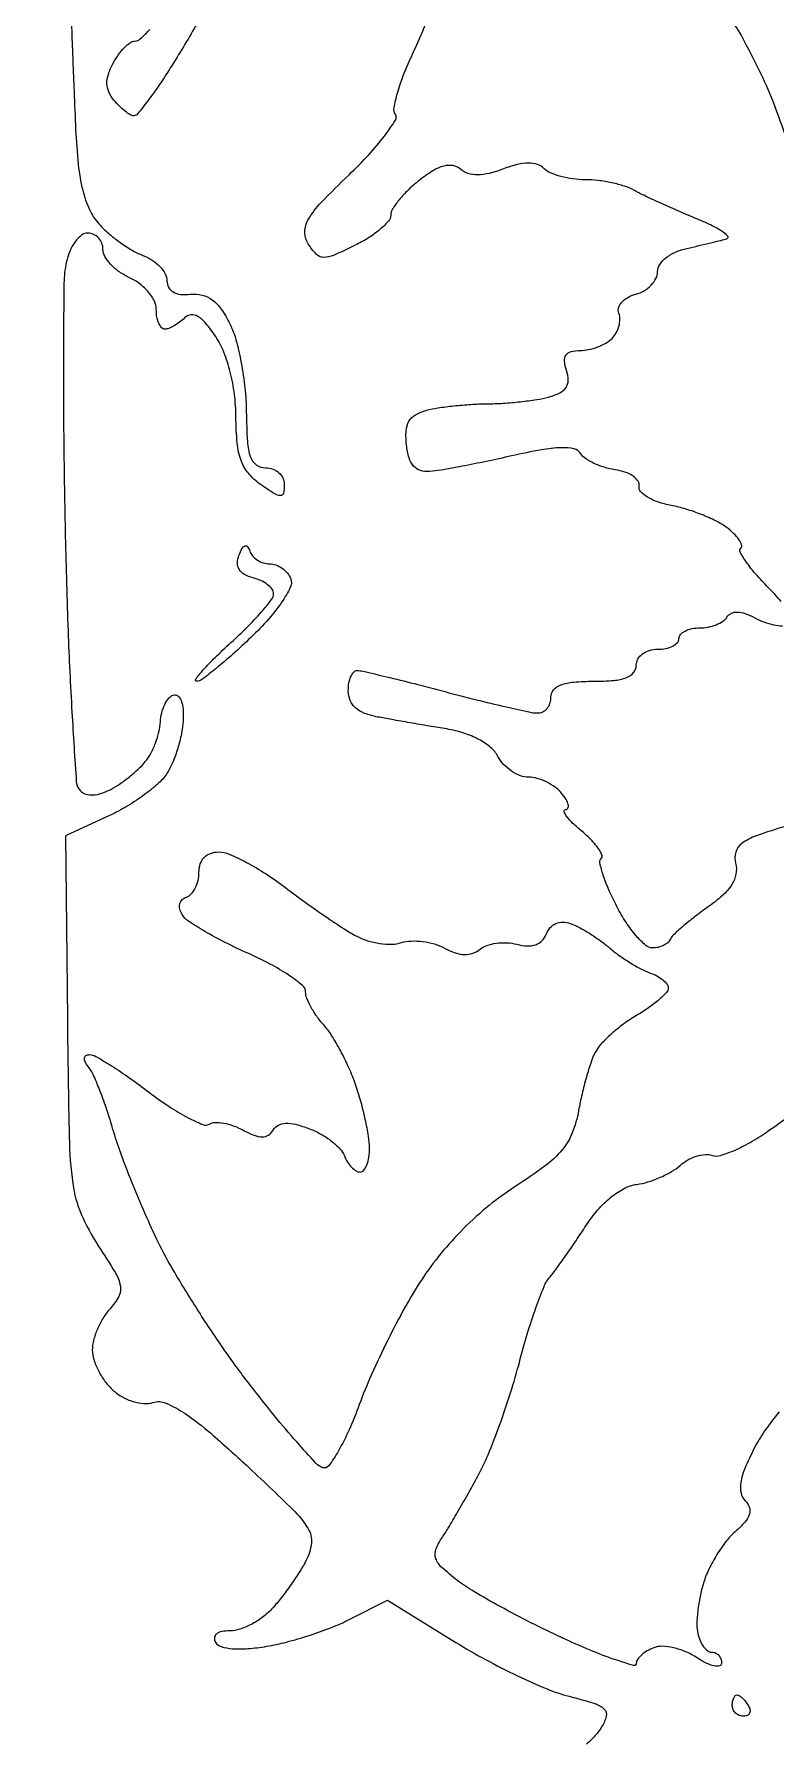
# Model space of a CAD drawing. Extents: x 0 to 102, y 0 to 135.
# Drawn here: x 20.01 to 25.89, y 37.44 to 50.98 of the extents above; entities that cross this region are included whole.
import ezdxf

# ---------------------------------------------------------------- set-up
doc = ezdxf.new("R2010")
doc.units = 0
doc.header["$MEASUREMENT"] = 0

msp = doc.modelspace()

# ---------------------------------------------------------------- linework, layer by layer
for points in [[(2.6649, 37.432419, 0.009606), (2.552746, 37.532389, 0.007175), (2.425466, 37.638397, 0.007258), (2.302619, 37.734846, 0.016374), (2.206205, 37.803435, 0.049203), (2.104909, 37.85711, 0.024388), (1.967656, 37.905688, 0.023939), (1.819167, 37.942583, 0.032213), (1.68185, 37.960712, 0.03246), (1.539352, 37.960992, 0.044084), (1.412248, 37.941647, 0.050766), (1.307182, 37.904411, 0.08605), (1.231095, 37.850809, 0.00284), (1.18027, 37.799404, 0.004186), (1.136282, 37.753644, 0.001989), (1.099388, 37.714305, 0.077629), (1.092698, 37.704407, 0.107126), (1.089696, 37.691352, 0.000005), (1.071462, 36.23994, 0.000218)], [(20.289003, 51.543405, 0.000293), (20.309603, 51.006643, 0.000291), (20.328367, 50.532175, 0.001041), (20.341168, 50.228934, 0.014496), (20.36163, 49.950117, 0.034747), (20.39703, 49.745994, 0.047316), (20.450166, 49.593722, 0.075877), (20.525634, 49.478976, 0.032327), (20.600422, 49.406028, 0.022109), (20.69389, 49.332872, 0.022343), (20.790662, 49.270131, 0.041337), (20.87505, 49.229585, -0.054474), (20.947849, 49.192228, -0.057347), (21.009485, 49.140573, -0.06402), (21.051438, 49.083134, -0.12641), (21.0654, 49.028791, 0.122336), (21.07841, 48.976414, 0.140812), (21.114035, 48.939431, 0.106906), (21.172632, 48.920577, 0.051532), (21.251887, 48.920947, -0.086003), (21.344825, 48.914997, -0.102115), (21.424289, 48.877679, -0.081048), (21.495398, 48.803828, -0.036278), (21.564021, 48.6873, -0.048615), (21.612691, 48.558987, -0.020042), (21.654262, 48.377609, -0.019604), (21.68361, 48.178059, -0.023829), (21.694784, 47.989433, 0.011864), (21.703117, 47.753115, 0.068383), (21.727366, 47.630681, 0.157289), (21.773806, 47.568838, 0.154747), (21.84795, 47.545283, -0.087703), (21.904479, 47.535258, -0.094491), (21.95251, 47.506538, -0.100031), (21.98464, 47.463749, -0.111629), (21.996, 47.413503, -0.049243), (21.989165, 47.344271, -0.360188), (21.965158, 47.324757, -0.142126), (21.919826, 47.338347, -0.009405), (21.80565, 47.415198, -0.065937), (21.711321, 47.501836, -0.08739), (21.653322, 47.602702, -0.064214), (21.62264, 47.740387, -0.020939), (21.612394, 47.948745, 0.029193), (21.600503, 48.129665, 0.030749), (21.567642, 48.304798, 0.032844), (21.517041, 48.461349, 0.052275), (21.451768, 48.585894, 0.025379), (21.374458, 48.690175, 0.085591), (21.310402, 48.745383, 0.162028), (21.255105, 48.757708, 0.172544), (21.205104, 48.733944, -0.034124), (21.166074, 48.699907, -0.033134), (21.122406, 48.671127, -0.034967), (21.080642, 48.65113, -0.094443), (21.04848, 48.645, -0.213163), (21.022595, 48.656561, -0.080294), (21.000681, 48.690714, -0.06109), (20.985762, 48.741039, -0.041567), (20.9808, 48.80062, 0.114691), (20.965309, 48.867264, 0.060448), (20.918672, 48.938835, 0.055346), (20.850187, 49.004181, 0.05602), (20.7693, 49.052607, -0.046624), (20.688391, 49.099008, -0.050694), (20.619928, 49.158475, -0.056806), (20.572992, 49.221407, -0.1326), (20.5578, 49.277686, 0.092246), (20.548657, 49.326822, 0.096087), (20.522498, 49.36859, 0.09937), (20.483475, 49.396543, 0.106272), (20.437622, 49.4064, 0.166387), (20.387919, 49.389389, 0.069805), (20.337956, 49.338059, 0.05833), (20.295244, 49.262764, 0.046616), (20.267093, 49.17375, 0.050198), (20.248607, 49.010599, 0.002214), (20.24399, 48.439463, 0.003726), (20.246566, 47.761013, 0.002651), (20.25915, 47.000751, 0.003615), (20.280947, 46.251461, 0.005672), (20.311643, 45.607838, 0.001845), (20.346411, 45.053948, 0.181716), (20.378296, 44.983664, 0.129566), (20.420913, 44.958825, 0.07916), (20.47911, 44.952279, 0.065367), (20.547306, 44.964444, 0.046114), (20.619125, 44.994744, 0.02843), (20.690003, 45.038028, 0.018112), (20.767449, 45.095847, 0.018192), (20.839519, 45.158285, 0.031957), (20.893632, 45.215606, 0.051148), (20.936635, 45.279761, 0.031096), (20.974412, 45.362977, 0.030941), (21.001884, 45.451131, 0.047009), (21.013574, 45.530467, -0.0463), (21.024054, 45.602299, -0.05239), (21.047415, 45.667902, -0.059629), (21.079328, 45.718142, -0.142056), (21.115402, 45.74301, -0.256617), (21.150642, 45.736559, -0.131576), (21.177743, 45.69905, -0.073382), (21.19286, 45.630661, -0.033043), (21.19332, 45.538517, -0.035014), (21.179746, 45.435559, -0.023536), (21.150597, 45.320508, -0.023746), (21.111626, 45.211271, -0.042597), (21.06808, 45.126662, -0.06905), (21.00176, 45.047657, -0.024728), (20.887634, 44.954394, -0.023979), (20.750728, 44.863174, -0.02611), (20.609463, 44.788262), (20.2617, 44.6265), (20.275901, 43.175837, 0.002531), (20.28982, 42.238669, 0.028826), (20.318481, 41.869822, 0.067137), (20.385058, 41.628566, 0.045349), (20.520583, 41.376893, -0.010409), (20.656067, 41.1626, -0.090877), (20.695724, 41.05779, -0.17041), (20.682574, 40.97479, -0.06029), (20.612132, 40.875095, 0.047345), (20.558946, 40.803802, 0.035351), (20.514011, 40.716566, 0.036132), (20.483216, 40.62746, 0.065221), (20.4732, 40.551, 0.076986), (20.484978, 40.474957, 0.041622), (20.521122, 40.387162, 0.040231), (20.573906, 40.301864, 0.050209), (20.636337, 40.232787, 0.054654), (20.71163, 40.178308, 0.054262), (20.797115, 40.14128, 0.058327), (20.881746, 40.125547, 0.093929), (20.95434, 40.134302, -0.181872), (21.057474, 40.128885, -0.044865), (21.208671, 40.0459, -0.030161), (21.412174, 39.890573, -0.009688), (21.695026, 39.636621, -0.005026), (22.061504, 39.287572, -0.060904), (22.1832, 39.136478, -0.166712), (22.210403, 39.018164, -0.097056), (22.167192, 38.877421, -0.019773), (22.112169, 38.783715, -0.012033), (22.040227, 38.677316, -0.012052), (21.963688, 38.575096, -0.020805), (21.894573, 38.494428, -0.047031), (21.821135, 38.429132, -0.038874), (21.732103, 38.373922, -0.04043), (21.641659, 38.33605, -0.079099), (21.564712, 38.3238, 0.046896), (21.499992, 38.317716, 0.120577), (21.457519, 38.298369, 0.20516), (21.441453, 38.268866, 0.163311), (21.449789, 38.233231, 0.184383), (21.49511, 38.198595, 0.052296), (21.583889, 38.182129, 0.040234), (21.70551, 38.182316, 0.020751), (21.856632, 38.201069, 0.023011), (22.013065, 38.23457, 0.014178), (22.193751, 38.287572, 0.01421), (22.369785, 38.35026, 0.024612), (22.511561, 38.413529), (22.815623, 38.567582), (23.357561, 38.231922, 0.014858), (23.591062, 38.096728, 0.012713), (23.844513, 37.968082, 0.012898), (24.080921, 37.862942, 0.035299), (24.25425, 37.805096, -0.011672), (24.457732, 37.747709, -0.116497), (24.533561, 37.703262, -0.271416), (24.549766, 37.64661, -0.076849), (24.51218, 37.558899, -0.045082), (24.462553, 37.493394, -0.026894), (24.392886, 37.424672, -0.026776)], [(25.935506, 46.486423, 0.020515), (25.834047, 46.596568, -0.01672), (25.736142, 46.70125, -0.027268), (25.661226, 46.796985, -0.025997), (25.612239, 46.875556, -0.33442), (25.616778, 46.907778, 0.28456), (25.623045, 46.93443, 0.071069), (25.602062, 46.976208, 0.051374), (25.559803, 47.025376, 0.030888), (25.500724, 47.074774, 0.044297), (25.418868, 47.124523, 0.020641), (25.305175, 47.17479, 0.020262), (25.180703, 47.218052, 0.026653), (25.063953, 47.246708, -0.034859), (24.960555, 47.273891, -0.053289), (24.876478, 47.312782, -0.069813), (24.822167, 47.356623, -0.241778), (24.810153, 47.398749, 0.20376), (24.801687, 47.439386, 0.090408), (24.762112, 47.478777, 0.06778), (24.698097, 47.511084, 0.045862), (24.6186, 47.53057, -0.035862), (24.533334, 47.549674, -0.036241), (24.451984, 47.580718, -0.038702), (24.385577, 47.618246, -0.106237), (24.348398, 47.656789, 0.202451), (24.294105, 47.695189, 0.061826), (24.191819, 47.704688, 0.037192), (24.03535, 47.688158, 0.010917), (23.798498, 47.639791, -0.004077), (23.598825, 47.596163, -0.00451), (23.405053, 47.557298, -0.004196), (23.23912, 47.527012, -0.023071), (23.148877, 47.515581, -0.09333), (23.075186, 47.52344, -0.141946), (23.021487, 47.558191, -0.109129), (22.985627, 47.624302, -0.041887), (22.965165, 47.727419, -0.042938), (22.962225, 47.839014, -0.116793), (22.984838, 47.914238, -0.133174), (23.036477, 47.965471, -0.063738), (23.123588, 48.001214, -0.027558), (23.214629, 48.020329, -0.011188), (23.340314, 48.036694, -0.01103), (23.476575, 48.048309, -0.013796), (23.6034, 48.0528, 0.014365), (23.730879, 48.057459, 0.011163), (23.869133, 48.069599, 0.01132), (23.997619, 48.086729, 0.026651), (24.092222, 48.106743, 0.04697), (24.180766, 48.13963, 0.132352), (24.230306, 48.182442, 0.154693), (24.247295, 48.239793, 0.072218), (24.234571, 48.317087, -0.051504), (24.218958, 48.392403, -0.176115), (24.231004, 48.440146, -0.186928), (24.270201, 48.467274, -0.05902), (24.342179, 48.4758, 0.051566), (24.409628, 48.482775, 0.038256), (24.481633, 48.50368, 0.039046), (24.547253, 48.534339, 0.067669), (24.595069, 48.570709, 0.069928), (24.628341, 48.614862, 0.060294), (24.650209, 48.668721, 0.062872), (24.657939, 48.723703, 0.095414), (24.649504, 48.771091, -0.163993), (24.647696, 48.814822, -0.110528), (24.672028, 48.858946, -0.086759), (24.719482, 48.896822, -0.061264), (24.783015, 48.922062, 0.067332), (24.849523, 48.949418, 0.068629), (24.905892, 48.993324, 0.075291), (24.943953, 49.046446, 0.118403), (24.957, 49.100768, -0.147244), (24.973895, 49.156896, -0.079036), (25.023236, 49.21066, -0.06506), (25.098006, 49.25554, -0.048434), (25.18965, 49.285288, 0.002495), (25.284924, 49.306801, 0.002589), (25.37881, 49.329005, 0.002494), (25.459857, 49.349046, 0.011225), (25.5069, 49.362057, 0.554153), (25.512516, 49.382632, 0.063008), (25.467244, 49.420714, 0.031997), (25.377247, 49.470998, 0.014284), (25.2531, 49.525991, -0.004988), (25.112768, 49.585058, -0.004713), (24.970953, 49.648015, -0.004687), (24.846438, 49.706118, -0.016389), (24.767798, 49.746934, 0.051494), (24.694647, 49.778609, 0.023676), (24.594128, 49.805176, 0.023152), (24.484768, 49.823358, 0.029623), (24.382868, 49.8294, -0.03313), (24.285307, 49.835872, -0.032668), (24.188986, 49.855175, -0.034476), (24.107177, 49.883381, -0.09641), (24.057096, 49.917144, 0.11417), (24.003267, 49.950745, 0.084276), (23.933721, 49.962149, 0.061552), (23.845237, 49.950709, 0.027957), (23.733786, 49.915325, -0.029823), (23.622051, 49.880309, -0.059093), (23.530048, 49.868654, -0.07634), (23.454756, 49.879603, -0.099306), (23.393569, 49.912615, 0.128894), (23.332269, 49.941201, 0.111618), (23.261198, 49.93819, 0.073547), (23.174721, 49.900451, 0.027057), (23.06546, 49.823693, 0.024914), (22.979767, 49.749088, 0.029614), (22.90703, 49.670293, 0.030663), (22.85486, 49.597971, 0.136518), (22.839919, 49.54831, -0.177313), (22.821467, 49.501001, -0.036364), (22.756356, 49.437197, -0.034118), (22.665523, 49.370364, -0.026321), (22.558372, 49.309933, -0.011782), (22.386182, 49.229433, -0.11087), (22.30654, 49.213875, -0.196613), (22.248895, 49.239355, -0.052068), (22.185745, 49.32034, -0.144856), (22.15913, 49.416308, -0.129692), (22.18727, 49.515996, -0.058515), (22.286929, 49.647102, -0.00995), (22.509544, 49.869113, 0.01501), (22.665748, 50.028078, 0.023386), (22.789423, 50.174953, 0.019781), (22.876285, 50.298302, 0.2896), (22.876803, 50.34913, -0.185851), (22.867034, 50.401029, -0.022491), (22.893593, 50.516317, -0.02427), (22.939721, 50.65555, -0.01774), (23.003751, 50.805352, 0.00716), (23.071407, 50.954805, 0.00945), (23.128509, 51.092987, 0.007227)], [(25.509167, 51.130766, -0.053752), (25.621033, 50.96982, -0.01232), (25.772807, 50.674958, -0.022235), (25.883016, 50.41877, -0.012673), (25.994324, 50.100519, -0.012638)], [(21.303803, 51.068744, -0.005549), (21.207971, 50.904205, -0.00526), (21.106813, 50.73885, -0.008968), (21.006474, 50.584852, -0.013609), (20.913287, 50.455043, -0.008214), (20.831867, 50.351482, -0.225746), (20.801425, 50.337, -0.137739), (20.774313, 50.344613, -0.029693), (20.733875, 50.372688, -0.028876), (20.689431, 50.411984, -0.024091), (20.646888, 50.458492, -0.065019), (20.604533, 50.52562, -0.102377), (20.58912, 50.591757, -0.089281), (20.600427, 50.665004, -0.040058), (20.639506, 50.754592, -0.032427), (20.681055, 50.821423, -0.039239), (20.728584, 50.877909, -0.043274), (20.77498, 50.917496, -0.156221), (20.811527, 50.9292, 0.188439), (20.853414, 50.945567, 0.019379), (20.930043, 51.021948, 0.022017)], [(25.979194, 44.70534, 0.012389), (25.740331, 44.627916, 0.073655), (25.62463, 44.566903, 0.164277), (25.576594, 44.498589, 0.136583), (25.575192, 44.409342, -0.11115), (25.57813, 44.323946, -0.095777), (25.544931, 44.240335, -0.068712), (25.471121, 44.153792, -0.028874), (25.350903, 44.058608, 0.010802), (25.246595, 43.981983, 0.013789), (25.154048, 43.906723, 0.011721), (25.080519, 43.84042, 0.103504), (25.0557, 43.804706, -0.119958), (25.036748, 43.779242, -0.061918), (25.003087, 43.757736, -0.056142), (24.960858, 43.743145, -0.055185), (24.916192, 43.7382, -0.183237), (24.862431, 43.758587, -0.034133), (24.78705, 43.835144, -0.03256), (24.706881, 43.941856, -0.024687), (24.632866, 44.068224, -0.016485), (24.570476, 44.198203, -0.024836), (24.525643, 44.315568, -0.022108), (24.499132, 44.410977, -0.258596), (24.509408, 44.446808, 0.309845), (24.514958, 44.476552, 0.050017), (24.484269, 44.530602, 0.040458), (24.42968, 44.595776, 0.024574), (24.355635, 44.66387, -0.017646), (24.283002, 44.728831, -0.040562), (24.234417, 44.783701, -0.089053), (24.216184, 44.819952, -0.489563), (24.227109, 44.835185, 0.280966), (24.245608, 44.847463, 0.170462), (24.248299, 44.87445, 0.079695), (24.230881, 44.915954, 0.034093), (24.1956, 44.9649, 0.062371), (24.143824, 45.013473, 0.044187), (24.075434, 45.054523, 0.044567), (24.001811, 45.082505, 0.068639), (23.934418, 45.0918, -0.091515), (23.868235, 45.104016, -0.057621), (23.798311, 45.140433, -0.055374), (23.735422, 45.194042, -0.065809), (23.689948, 45.257359, 0.095878), (23.632412, 45.328137, 0.051198), (23.538668, 45.391551, 0.045374), (23.419518, 45.442174, 0.037314), (23.285122, 45.474561, -0.001367), (23.147049, 45.497498, -0.000992), (22.993449, 45.523759, -0.001002), (22.847728, 45.549271, -0.002193), (22.73625, 45.569524, -0.044635), (22.632758, 45.598534, -0.090676), (22.560673, 45.642075, -0.113162), (22.518506, 45.700991, -0.099282), (22.5036, 45.775322, -0.040661), (22.508668, 45.837532, -0.060055), (22.523919, 45.890072, -0.078974), (22.546308, 45.925774, -0.21656), (22.572771, 45.9378, -0.056882), (22.621142, 45.932279, -0.001964), (22.806327, 45.888682, -0.003652), (23.02479, 45.834655, -0.002541), (23.270721, 45.770591, 0.003587), (23.519266, 45.706402, 0.00479), (23.74586, 45.651915, 0.003398), (23.93625, 45.609419, 0.048535), (24.00525, 45.601391, 0.119942), (24.045579, 45.610406, 0.102762), (24.079936, 45.637262, 0.09387), (24.103001, 45.677985, 0.082221), (24.111, 45.7263, -0.176579), (24.13212, 45.784238, -0.128937), (24.18855, 45.824119, -0.069535), (24.28966, 45.846721, -0.020272), (24.4494, 45.8532, 0.020272), (24.60914, 45.859679, 0.069535), (24.71025, 45.882281, 0.128937), (24.76668, 45.922162, 0.176579), (24.7878, 45.9801, -0.130775), (24.800761, 46.028809, -0.10214), (24.83715, 46.069987, -0.08892), (24.891908, 46.097536, -0.072314), (24.957, 46.107, 0.048028), (25.021754, 46.113234, 0.068025), (25.076497, 46.131851, 0.088204), (25.113385, 46.159293, 0.191087), (25.1262, 46.1916, -0.186414), (25.138676, 46.223899, -0.089706), (25.174436, 46.251349, -0.069539), (25.22757, 46.269958, -0.049547), (25.290407, 46.2762, 0.047002), (25.357109, 46.282484, 0.046372), (25.421779, 46.301118, 0.050306), (25.475172, 46.328493, 0.11119), (25.507041, 46.361029, -0.143485), (25.54099, 46.391545, -0.118544), (25.588743, 46.401782, -0.081233), (25.651154, 46.389979, -0.035609), (25.728224, 46.355542, 0.036126), (25.80023, 46.323458, 0.034838), (25.876975, 46.301613, 0.036885), (25.947226, 46.292148, 0.095776)], [(25.921251, 40.059826, 0.021159), (25.805488, 39.908171, 0.034494), (25.722196, 39.769442, 0.018598), (25.649174, 39.612114, 0.057438), (25.61654, 39.499731, 0.094025), (25.618164, 39.417062, 0.14558), (25.65192, 39.35472, -0.113653), (25.684682, 39.302355, -0.163193), (25.685181, 39.248075, -0.103925), (25.649781, 39.186455, -0.030976), (25.572268, 39.109727, 0.04787), (25.500238, 39.033447, 0.026502), (25.426997, 38.928228, 0.026198), (25.363504, 38.812752, 0.037986), (25.320969, 38.7045, 0.024595), (25.293466, 38.596467, 0.021767), (25.275358, 38.481764, 0.022351), (25.268184, 38.376963, 0.059944), (25.275347, 38.30265, 0.047729), (25.293567, 38.246008, 0.059097), (25.3213, 38.19809, 0.070479), (25.353808, 38.165455, 0.163079), (25.386203, 38.1546, -0.109612), (25.416112, 38.147964, -0.099851), (25.441571, 38.129176, -0.095141), (25.458645, 38.101094, -0.089383), (25.4646, 38.06805, -0.339544), (25.447865, 38.046247, -0.120456), (25.405974, 38.045337, -0.061637), (25.341647, 38.068176, -0.028949), (25.265021, 38.112269, 0.045584), (25.178392, 38.158357, 0.043201), (25.083289, 38.188977, 0.046268), (24.994119, 38.200876, 0.102002), (24.926621, 38.189768, 0.041162), (24.873501, 38.164194, 0.04911), (24.828579, 38.131502, 0.056392), (24.797619, 38.096969, 0.155797), (24.7878, 38.066221, -0.500688), (24.764783, 38.048998, -0.011447), (24.613849, 38.097161, -0.016316), (24.422782, 38.170043, -0.009183), (24.195627, 38.270234, -0.008542), (23.951848, 38.38825, -0.008219), (23.709055, 38.516004, -0.008173), (23.498828, 38.63558, -0.029348), (23.370777, 38.721723, -0.02069), (23.246223, 38.824991, -0.118422), (23.197998, 38.895265, -0.17899), (23.197203, 38.96462, -0.061909), (23.242964, 39.055511, 0.012033), (23.29545, 39.138118, 0.003675), (23.370879, 39.265507, 0.003676), (23.453281, 39.409458, 0.004011), (23.531164, 39.5505, 0.025907), (23.611724, 39.719553, 0.010802), (23.703408, 39.955028, 0.010654), (23.790923, 40.211878, 0.013569), (23.860076, 40.452415, -0.010237), (23.922879, 40.676477, -0.012416), (23.991218, 40.883675, -0.011044), (24.056496, 41.054247, -0.079581), (24.102091, 41.129215, 0.018233), (24.151554, 41.191804, 0.00472), (24.22654, 41.296202, 0.004795), (24.30982, 41.41693, 0.004872), (24.390322, 41.5386, -0.035439), (24.483001, 41.661627, -0.04316), (24.586698, 41.761789, -0.048474), (24.692357, 41.831758, -0.087862), (24.790707, 41.863563, 0.040321), (24.88051, 41.883466, 0.028077), (24.977922, 41.919558, 0.028433), (25.06805, 41.965094, 0.051051), (25.135115, 42.013653, -0.054537), (25.195822, 42.056968, -0.0513), (25.265693, 42.087192, -0.055168), (25.33383, 42.100686, -0.105544), (25.388915, 42.093764, 0.159783), (25.45524, 42.092541, 0.029284), (25.571647, 42.13596, 0.02885), (25.707089, 42.205313, 0.022717), (25.8453, 42.295146, -0.007915), (26.050349, 42.437226, -0.091888)]]:
    msp.add_lwpolyline(points, format="xyb")
for points in [[(21.722476, 46.885272, 0.098399), (21.744576, 46.846486, 0.070359), (21.78235, 46.813608, 0.067659), (21.829447, 46.791399, 0.076528), (21.878805, 46.7838, -0.08731), (21.929029, 46.774963, -0.066421), (21.978654, 46.749064, -0.065825), (22.020182, 46.710754, -0.082138), (22.046687, 46.665549, -0.208061), (22.043698, 46.597439, -0.035554), (21.977172, 46.482639, -0.032246), (21.871249, 46.346371, -0.020031), (21.73089, 46.200249, -0.008731), (21.587588, 46.067285, -0.01258), (21.455894, 45.955146, -0.008344), (21.343187, 45.867034, -0.163135), (21.301914, 45.8532, -0.618018), (21.293671, 45.869686, -0.020293), (21.353506, 45.943071, -0.018507), (21.447543, 46.041689, -0.009363), (21.572756, 46.159144, 0.012492), (21.702474, 46.282359, 0.017335), (21.811923, 46.399503, 0.0139), (21.89523, 46.500648, 0.16682), (21.9114, 46.547764, 0.165209), (21.899587, 46.58254, 0.065387), (21.863417, 46.618702, 0.05523), (21.810555, 46.650703, 0.044586), (21.748054, 46.673156, -0.061764), (21.680083, 46.700238, -0.128083), (21.638871, 46.739196, -0.14465), (21.624782, 46.789826, -0.087853), (21.63668, 46.851309, -0.029899), (21.661283, 46.905499, -0.178843), (21.683987, 46.925853, -0.341655), (21.704617, 46.919887, -0.077429)], [(21.476234, 44.4996, -0.102153), (21.559828, 44.482341, -0.020954), (21.696331, 44.416554, -0.021244), (21.851155, 44.325114, -0.018566), (22.004984, 44.216889, 0.006684), (22.161495, 44.101124, 0.006273), (22.324363, 43.987064, 0.006256), (22.471343, 43.889526, 0.021409), (22.570246, 43.831503, 0.048345), (22.656311, 43.796011, 0.038109), (22.754762, 43.774167, 0.039302), (22.850239, 43.768087, 0.073221), (22.9266, 43.7805, -0.068897), (23.001877, 43.793403, -0.03981), (23.093814, 43.789042, -0.03897), (23.187182, 43.769641, -0.052202), (23.267212, 43.737016, 0.039827), (23.353257, 43.699435, 0.075911), (23.427343, 43.685905, 0.092398), (23.492003, 43.696019, 0.088552), (23.54976, 43.728789, -0.092433), (23.603276, 43.75861, -0.047951), (23.678056, 43.775978, -0.045432), (23.760925, 43.779426, -0.051686), (23.839424, 43.767361, 0.051526), (23.923111, 43.754472, 0.097376), (23.990419, 43.764251, 0.117526), (24.040735, 43.796673, 0.099832), (24.074673, 43.85016, -0.092631), (24.10511, 43.899677, -0.108401), (24.14995, 43.931618, -0.104609), (24.205371, 43.942538, -0.081179), (24.266051, 43.931752, -0.038471), (24.332025, 43.902698, -0.016513), (24.415369, 43.85445, -0.016225), (24.501188, 43.796962, -0.020601), (24.5763, 43.7382, 0.021416), (24.651918, 43.679241, 0.016367), (24.739287, 43.62116, 0.016639), (24.82484, 43.572099, 0.037048), (24.89355, 43.541962, -0.038768), (24.950209, 43.516878, -0.048035), (24.99811, 43.484786, -0.055597), (25.031224, 43.450871, -0.167122), (25.0416, 43.420696, -0.192468), (25.027514, 43.385458, -0.024521), (24.967225, 43.32802, -0.025843), (24.885382, 43.264436, -0.018815), (24.788409, 43.202117, 0.025776), (24.686049, 43.134305, 0.023477), (24.587834, 43.054298, 0.024186), (24.50689, 42.974399, 0.066944), (24.461145, 42.908927, 0.037696), (24.428786, 42.832561, 0.011948), (24.392017, 42.714347, 0.011853), (24.357184, 42.580148, 0.012915), (24.329833, 42.448217, -0.049245), (24.279479, 42.271105, -0.080308), (24.199923, 42.137077, -0.059641), (24.064939, 42.009882, -0.016868), (23.826607, 41.845839, 0.029124), (23.620408, 41.696339, 0.024492), (23.420116, 41.515452, 0.024361), (23.237283, 41.314642, 0.027838), (23.083387, 41.105422, 0.018411), (22.95541, 40.892755, 0.01056), (22.816159, 40.627728, 0.01054), (22.687267, 40.355065, 0.017249), (22.591062, 40.118339, -0.016425), (22.509477, 39.916633, -0.026548), (22.425596, 39.751621, -0.024714), (22.348693, 39.632376, -0.326481), (22.301734, 39.616948, -0.12862), (22.246231, 39.652487, -0.005877), (22.094143, 39.821184, -0.009472), (21.918166, 40.028854, -0.006618), (21.727369, 40.269289, -0.012366), (21.525202, 40.544927, -0.009122), (21.314687, 40.859438, -0.00923), (21.126509, 41.164205, -0.02032), (20.996717, 41.40518, -0.01014), (20.892812, 41.629874, -0.007703), (20.787765, 41.880108, -0.007796), (20.696473, 42.117975, -0.017999), (20.637186, 42.3, 0.010951), (20.58957, 42.453504, 0.012045), (20.536654, 42.599933, 0.011512), (20.485676, 42.722595, 0.057972), (20.448029, 42.78645, -0.035895), (20.418568, 42.831735, -0.133289), (20.410548, 42.86451, -0.25795), (20.422186, 42.884377, -0.134805), (20.450676, 42.8922, -0.131823), (20.501012, 42.878694, -0.009637), (20.62479, 42.803901, -0.012918), (20.770316, 42.706748, -0.009409), (20.927143, 42.591607, 0.017015), (21.083933, 42.480124, 0.025104), (21.229276, 42.394208, 0.022682), (21.350285, 42.337488, 0.241152), (21.402861, 42.341719, -0.136643), (21.44697, 42.354497, -0.04629), (21.51418, 42.348964, -0.04193), (21.591022, 42.328647, -0.037295), (21.666611, 42.295178, 0.027837), (21.757626, 42.252802, 0.094645), (21.821584, 42.240412, 0.147613), (21.869356, 42.254693, 0.108834), (21.908028, 42.294544, -0.132203), (21.949243, 42.333275, -0.114668), (22.006653, 42.348739, -0.073704), (22.086097, 42.339775, -0.025961), (22.195537, 42.304548, -0.037716), (22.286336, 42.261944, -0.036381), (22.370868, 42.205731, -0.038647), (22.437731, 42.145066, -0.097887), (22.472519, 42.08977, 0.047832), (22.496933, 42.04074, 0.053605), (22.529447, 41.99925, 0.06094), (22.564739, 41.97087, 0.139782), (22.597251, 41.9616, 0.228693), (22.626089, 41.975518, 0.075005), (22.650233, 42.017515, 0.056924), (22.666493, 42.079055, 0.037836), (22.671526, 42.15195, 0.038317), (22.663632, 42.246509, 0.014), (22.638535, 42.378517, 0.013785), (22.602922, 42.521902, 0.016044), (22.561003, 42.655942, 0.021532), (22.508674, 42.78763, 0.017503), (22.441758, 42.923959, 0.01785), (22.371126, 43.045343, 0.043246), (22.308477, 43.127904, -0.029326), (22.253643, 43.196139, -0.0295), (22.207288, 43.270191, -0.03087), (22.174857, 43.339328, -0.094501), (22.1652, 43.389967, 0.225409), (22.140814, 43.44131, 0.023596), (22.030803, 43.522673, 0.025593), (21.88295, 43.610988, 0.017722), (21.707678, 43.696049, -0.012863), (21.527727, 43.781231, -0.016045), (21.365443, 43.869871, -0.014343), (21.235372, 43.951545, -0.107371), (21.1851, 44.003651, -0.081936), (21.167323, 44.046888, -0.118275), (21.167689, 44.088057, -0.133229), (21.186185, 44.121182, -0.119286), (21.219621, 44.142107, 0.12723), (21.257723, 44.16679, 0.067959), (21.289949, 44.213181, 0.060696), (21.311787, 44.272972, 0.057298), (21.3192, 44.33745, -0.078421), (21.329878, 44.405111, -0.11458), (21.360833, 44.456611, -0.116977), (21.410758, 44.488508, -0.084105)], [(25.586507, 37.8162, -0.151918), (25.604335, 37.810655, -0.038439), (25.628214, 37.791349, -0.035638), (25.653343, 37.763983, -0.029505), (25.6761, 37.7316, -0.082592), (25.689341, 37.699274, -0.161196), (25.686709, 37.671851, -0.182303), (25.668821, 37.653623, -0.108972), (25.638793, 37.647, -0.093332), (25.604593, 37.65344, -0.09642), (25.575518, 37.671851, -0.099167), (25.556058, 37.69932, -0.105053), (25.5492, 37.7316, -0.042167), (25.551936, 37.763989, -0.061769), (25.560159, 37.791349, -0.081139), (25.572241, 37.809901, -0.210953)]]:
    msp.add_lwpolyline(points, format="xyb", close=True)

doc.saveas('drawing.dxf')
